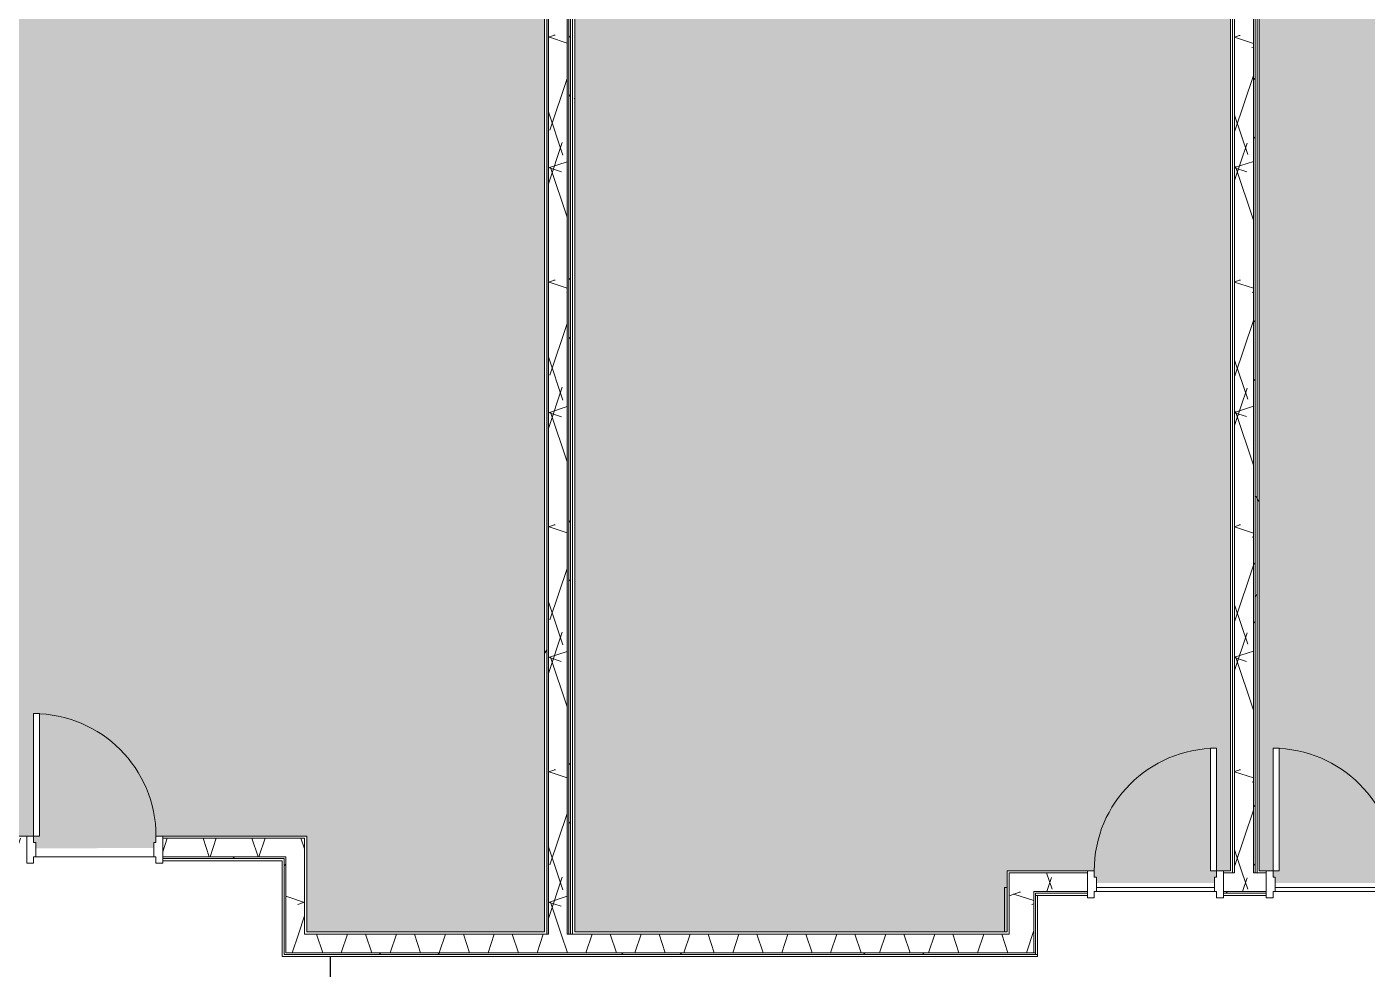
# Model space of a CAD drawing. Header units: inches. Extents: x -1559 to 1959, y 9767 to 12269.
# Drawn here: x 373.7 to 768.1, y 11714.4 to 11991.6 of the extents above; entities that cross this region are included whole.
import ezdxf

# ---------------------------------------------------------------- set-up
doc = ezdxf.new("R2010")
doc.units = ezdxf.units.IN
doc.header["$MEASUREMENT"] = 0
for name, color, linetype, lineweight in [('0-1', 7, 'Continuous', 5), ('A-AREA-1', 32, 'Continuous', 25), ('A-AREA-PATT-1', 254, 'Continuous', 9), ('A-AREA-PATT-8', 83, 'Continuous', 9), ('A-DOOR', 31, 'Continuous', 9), ('A-DOOR-FRAM', 31, 'Continuous', 9), ('A-FLOR-1', 7, 'Continuous', 9), ('A-WALL', 113, 'Continuous', 9), ('A-WALL-PATT-1', 8, 'Continuous', 9), ('A-WALL-PATT-2', 253, 'Continuous', 9), ('A-WALL-PATT-3', 7, 'Continuous', 9), ('A-WALL-PATT-5', 111, 'Continuous', 9), ('I-WALL', 2, 'Continuous', 9), ('I-WALL-1', 1, 'Continuous', 5)]:
    doc.layers.add(name, color=color, linetype=linetype, lineweight=lineweight)
pattern_1 = [(0, (3869.27, 0), (115.2, 28.8), [4.752, -81.648, 4.752, -81.648, -460.8]), (0, (3869.27, 0), (115.2, 28.8), [-172.8, 4.752, -168.048, 4.752, -81.648, -201.6]), (0, (3869.27, 0), (115.2, 28.8), [-432, 4.752, -52.848, 4.752, -139.248]), (120, (3912.47, 14.4), (-82.54153, 85.366127), [4.752, -81.648, 4.752, -81.648, -460.8]), (120, (3912.47, 14.4), (-82.54153, 85.366127), [-172.8, 4.752, -168.048, 4.752, -81.648, -201.6]), (120, (3912.47, 14.4), (-82.54153, 85.366127), [-432, 4.752, -52.848, 4.752, -139.248]), (240, (3926.87, 72), (-32.65847, -114.166127), [4.752, -81.648, 4.752, -81.648, -460.8]), (240, (3926.87, 72), (-32.65847, -114.166127), [-172.8, 4.752, -168.048, 4.752, -81.648, -201.6]), (240, (3926.87, 72), (-32.65847, -114.166127), [-432, 4.752, -52.848, 4.752, -139.248])]
pattern_2 = [(45, (3869.27, 0), (-35.63818, 35.63818), []), (45, (3869.27, 54), (-35.63818, 35.63818), [])]
pattern_3 = [(161.57, (3871.0695, 1.8), (-14.4010124, -0.0012439), [0, -102.456, 11.376, 0]), (18.43, (3867.4695, 1.8), (-14.4010124, 0.0012439), [0, -102.456, 11.376, 0]), (108.43, (3871.0695, 1.8), (7.1973965, -36.003153), [34.146, -79.686]), (71.57, (3867.4695, 1.8), (7.1973965, 36.003153), [34.146, -79.686])]

# ---------------------------------------------------------------- blocks, each defined once
blk = doc.blocks.new('CTR - 1st Phase - Shell_rvt-1-KEY PLAN - 3RD FLOOR')
at = {"layer": 'A-FLOR-1'}
for p, q in [((-3493.52, 11747.44), (-3457.52, 11747.44)), ((-3457.52, 11747.44), (-3493.52, 11747.44)), ((-3207.87, 11725.36), (-3207.87, 11738.44)), ((-3207.87, 11738.44), (-3207.1, 11738.44)), ((-3180.81, 11738.44), (-3146.06, 11738.44)), ((-3128.19, 11738.44), (-3093.44, 11738.44)), ((-3145.44, 11737.24), (-3181.44, 11737.24)), ((-3092.81, 11737.24), (-3128.81, 11737.24))]:
    blk.add_line(p, q, dxfattribs=at)
blk = doc.blocks.new('HOLLOW METAL - UNIT DOOR-2191978-KEY PLAN - 3RD FLOOR')
at = {"layer": 'A-DOOR'}
for p, q in [((18, 39.875), (16.25, 39.875)), ((16.25, 39.875), (16.25, 3.875)), ((18, 3.875), (18, 39.875)), ((16.25, 3.875), (18, 3.875))]:
    blk.add_line(p, q, dxfattribs=at)
blk.add_arc((18, 3.875), 36, 90, 180, dxfattribs=at)
at = {"layer": 'A-DOOR-FRAM'}
for p, q in [((-18, 3.875), (-20, 3.875)), ((-20, 3.875), (-20, -4.125)), ((-18, 1.9375), (-18, 3.875)), ((-17.375, 1.9375), (-18, 1.9375)), ((-17.375, -2.1875), (-17.375, 1.9375)), ((18, 1.9375), (17.375, 1.9375)), ((17.375, 1.9375), (17.375, -2.1875)), ((18, 3.875), (18, 1.9375)), ((20, 3.875), (18, 3.875)), ((20, -4.125), (20, 3.875)), ((-18, -4.125), (-18, -2.1875)), ((-18, -2.1875), (-17.375, -2.1875)), ((17.375, -2.1875), (18, -2.1875)), ((18, -2.1875), (18, -4.125)), ((-20, -4.125), (-18, -4.125)), ((18, -4.125), (20, -4.125))]:
    blk.add_line(p, q, dxfattribs=at)
blk = doc.blocks.new('HOLLOW METAL - UNIT DOOR-2191977-KEY PLAN - 3RD FLOOR')
at = {"layer": 'A-DOOR'}
for p, q in [((16.25, -3.875), (18, -3.875)), ((16.25, -39.875), (16.25, -3.875)), ((18, -3.875), (18, -39.875)), ((18, -39.875), (16.25, -39.875))]:
    blk.add_line(p, q, dxfattribs=at)
blk.add_arc((18, -3.875), 36, 180, 270, dxfattribs=at)
at = {"layer": 'A-DOOR-FRAM'}
for p, q in [((-20, 4.125), (-18, 4.125)), ((-20, -3.875), (-20, 4.125)), ((-18, 4.125), (-18, 2.1875)), ((18, 4.125), (20, 4.125)), ((18, 2.1875), (18, 4.125)), ((20, 4.125), (20, -3.875)), ((-18, 2.1875), (-17.375, 2.1875)), ((-17.375, 2.1875), (-17.375, -1.9375)), ((17.375, 2.1875), (18, 2.1875)), ((17.375, -1.9375), (17.375, 2.1875)), ((-18, -3.875), (-20, -3.875)), ((-18, -1.9375), (-18, -3.875)), ((-17.375, -1.9375), (-18, -1.9375)), ((18, -1.9375), (17.375, -1.9375)), ((18, -3.875), (18, -1.9375)), ((20, -3.875), (18, -3.875))]:
    blk.add_line(p, q, dxfattribs=at)

msp = doc.modelspace()

# ---------------------------------------------------------------- hatches: boundary and pattern name
at = {"layer": 'A-AREA-PATT-1'}
h = msp.add_hatch(color=256, dxfattribs=at)
h.paths.add_polyline_path([(740.46, 11743.36), (740.46, 11779.36), (742.21, 11779.36), (742.21, 11743.36), (741.08, 11743.36)], flags=0)
h.paths.add_polyline_path([(802.9, 11725.36), (929.31, 11725.36), (929.31, 12109.71), (884.87, 12109.71), (884.87, 12113.68), (814.75, 12113.68), (814.75, 12109.71), (768.15, 12109.71), (768.15, 12087.4), (740.27, 12087.4), (740.27, 12109.71), (736.4, 12109.71), (736.4, 11743.36), (740.46, 11743.36), (740.46, 11741.43), (741.08, 11741.43), (741.08, 11739.74), (775.83, 11739.74), (775.83, 11741.43), (776.46, 11741.43), (776.46, 11743.36), (802.12, 11743.36), (802.12, 11725.36)], flags=0)
h = msp.add_hatch(color=256, dxfattribs=at)
h.paths.add_polyline_path([(723.83, 11743.36), (722.08, 11743.36), (722.08, 11779.36), (723.83, 11779.36), (723.83, 11747.27)], flags=0)
h.paths.add_polyline_path([(534.98, 11725.36), (662.17, 11725.36), (662.17, 11743.36), (687.83, 11743.36), (687.83, 11741.43), (688.46, 11741.43), (688.46, 11739.74), (723.21, 11739.74), (723.21, 11741.43), (723.83, 11741.43), (723.83, 11743.36), (727.9, 11743.36), (727.9, 12109.71), (724.02, 12109.71), (724.02, 12087.4), (696.15, 12087.4), (696.15, 12109.71), (534.98, 12109.71), (534.98, 11726.96)], flags=0)
at = {"layer": 'A-AREA-PATT-8'}
h = msp.add_hatch(color=256, dxfattribs=at)
h.paths.add_polyline_path([(526.11, 11725.36), (526.11, 12109.71), (381.48, 12109.71), (381.48, 12087.4), (353.61, 12087.4), (353.61, 12109.71), (232.07, 12109.71), (232.07, 12113.68), (161.95, 12113.68), (161.95, 12109.71), (17.42, 12109.6), (17.42, 11754.44), (367.6, 11754.44), (367.6, 11753.56), (375.75, 11753.56), (375.75, 11751.63), (376.37, 11751.63), (376.37, 11749.94), (411.12, 11750.06), (411.12, 11751.63), (411.75, 11751.63), (411.75, 11753.56), (456.11, 11753.56), (456.11, 11725.36), (523.15, 11725.36)], flags=0)
h.paths.add_polyline_path([(376.66, 11753.56), (375.75, 11753.69), (375.75, 11789.56), (377.5, 11789.56), (377.5, 11753.56)], flags=0)
at = {"layer": 'A-WALL-PATT-1'}
h = msp.add_hatch(dxfattribs=at)
h.set_pattern_fill('FP_26', color=256, style=0, pattern_type=2)
h.set_pattern_definition(pattern_2)
h.paths.add_polyline_path([(533.23, 11724.74), (533.73, 11724.74), (533.73, 12110.34), (533.23, 12110.34), (533.23, 11725.24)], flags=0)
at = {"layer": 'A-WALL-PATT-2'}
h = msp.add_hatch(dxfattribs=at)
h.set_pattern_fill('FP_5', color=256, style=0, pattern_type=2)
h.set_pattern_definition(pattern_3)
h.paths.add_polyline_path([(532.73, 11724.74), (532.73, 12110.34), (527.23, 12110.34), (527.23, 11724.74), (531.59, 11724.74)], flags=0)
at = {"layer": 'A-WALL-PATT-3'}
h = msp.add_hatch(dxfattribs=at)
h.set_pattern_fill('FP_1', color=256, style=0, pattern_type=2)
h.set_pattern_definition(pattern_1)
h.paths.add_polyline_path([(526.73, 11724.74), (526.73, 12110.34), (526.11, 12110.34), (526.11, 11724.74)], flags=0)
h = msp.add_hatch(dxfattribs=at)
h.set_pattern_fill('FP_1', color=256, style=0, pattern_type=2)
h.set_pattern_definition(pattern_1)
h.paths.add_polyline_path([(534.98, 11725.36), (534.98, 12110.34), (534.36, 12110.34), (534.36, 11725.36)], flags=0)
at = {"layer": 'A-WALL-PATT-5'}
h = msp.add_hatch(dxfattribs=at)
h.set_pattern_fill('FP_5', color=256, style=0, pattern_type=2)
h.set_pattern_definition(pattern_3)
h.paths.add_polyline_path([(729.15, 11742.74), (734.65, 11742.74), (734.65, 12110.34), (729.15, 12110.34), (729.15, 11743.36)], flags=0)
h = msp.add_hatch(dxfattribs=at)
h.set_pattern_fill('FP_26', color=256, style=0, pattern_type=2)
h.set_pattern_definition(pattern_2)
h.paths.add_polyline_path([(734.65, 11742.74), (735.15, 11742.74), (735.15, 12110.34), (734.65, 12110.34), (734.65, 11743.36)], flags=0)
h = msp.add_hatch(dxfattribs=at)
h.set_pattern_fill('FP_1', color=256, style=0, pattern_type=2)
h.set_pattern_definition(pattern_1)
h.paths.add_polyline_path([(735.15, 11742.74), (735.77, 11742.74), (735.77, 12110.34), (735.15, 12110.34), (735.15, 11743.36)], flags=0)
h = msp.add_hatch(dxfattribs=at)
h.set_pattern_fill('FP_1', color=256, style=0, pattern_type=2)
h.set_pattern_definition(pattern_1)
h.paths.add_polyline_path([(736.4, 11743.36), (736.4, 12110.34), (735.77, 12110.34), (735.77, 11743.36)], flags=0)
h = msp.add_hatch(dxfattribs=at)
h.set_pattern_fill('FP_5', color=256, style=0, pattern_type=2)
h.set_pattern_definition(pattern_3)
h.paths.add_polyline_path([(370.1, 11747.44), (373.75, 11747.5), (373.75, 11752.94), (367.6, 11752.94), (367.6, 11747.44)], flags=0)
h.paths.add_polyline_path([(449.99, 11747.44), (449.99, 11752.94), (413.75, 11752.94), (413.75, 11747.44), (449.49, 11747.44)], flags=0)
h = msp.add_hatch(dxfattribs=at)
h.set_pattern_fill('FP_5', color=256, style=0, pattern_type=2)
h.set_pattern_definition(pattern_3)
h.paths.add_polyline_path([(449.99, 11724.74), (455.49, 11724.74), (455.42, 11752.94), (449.99, 11752.94), (449.99, 11725.36)], flags=0)
h = msp.add_hatch(dxfattribs=at)
h.set_pattern_fill('FP_26', color=256, style=0, pattern_type=2)
h.set_pattern_definition(pattern_2)
h.paths.add_polyline_path([(413.75, 11746.94), (449.49, 11746.95), (449.48, 11747.44), (413.75, 11747.44)], flags=0)
h.paths.add_polyline_path([(371.22, 11746.94), (373.75, 11746.94), (373.75, 11747.44), (370.1, 11747.44), (370.17, 11747.19), (371.22, 11747.04)], flags=0)
h = msp.add_hatch(dxfattribs=at)
h.set_pattern_fill('FP_26', color=256, style=0, pattern_type=2)
h.set_pattern_definition(pattern_2)
h.paths.add_polyline_path([(449.99, 11719.24), (449.99, 11747.44), (449.49, 11747.44), (449.49, 11719.24)], flags=0)
h = msp.add_hatch(dxfattribs=at)
h.set_pattern_fill('FP_5', color=256, style=0, pattern_type=2)
h.set_pattern_definition(pattern_3)
h.paths.add_polyline_path([(670.05, 11719.24), (670.05, 11742.74), (662.8, 11742.74), (662.8, 11719.24)], flags=0)
h = msp.add_hatch(dxfattribs=at)
h.set_pattern_fill('FP_5', color=256, style=0, pattern_type=2)
h.set_pattern_definition(pattern_3)
h.paths.add_polyline_path([(670.05, 11737.24), (685.83, 11737.3), (685.83, 11742.74), (670.05, 11742.74), (670.05, 11738.44)], flags=0)
h.paths.add_polyline_path([(729.15, 11737.24), (729.15, 11742.74), (725.83, 11742.74), (725.83, 11737.24), (727.9, 11737.24)], flags=0)
h = msp.add_hatch(dxfattribs=at)
h.set_pattern_fill('FP_5', color=256, style=0, pattern_type=2)
h.set_pattern_definition(pattern_3)
h.paths.add_polyline_path([(729.15, 11737.24), (738.46, 11737.4), (738.46, 11742.74), (729.15, 11742.74), (729.15, 11737.4)], flags=0)
h.paths.add_polyline_path([(793.75, 11737.24), (794.25, 11737.24), (794.25, 11742.74), (778.46, 11742.74), (778.46, 11737.24), (793.12, 11737.24)], flags=0)
h = msp.add_hatch(dxfattribs=at)
h.set_pattern_fill('FP_26', color=256, style=0, pattern_type=2)
h.set_pattern_definition(pattern_2)
h.paths.add_polyline_path([(728.52, 11736.74), (729.15, 11736.74), (729.15, 11737.24), (725.83, 11737.24), (725.83, 11736.74), (728.08, 11736.74)], flags=0)
h.paths.add_polyline_path([(671.17, 11736.74), (685.83, 11736.74), (685.83, 11737.24), (670.55, 11737.24), (670.59, 11736.74)], flags=0)
h = msp.add_hatch(dxfattribs=at)
h.set_pattern_fill('FP_26', color=256, style=0, pattern_type=2)
h.set_pattern_definition(pattern_2)
h.paths.add_polyline_path([(735.15, 11736.74), (738.46, 11736.74), (738.46, 11737.24), (729.15, 11737.24), (729.15, 11736.74), (734.65, 11736.74)], flags=0)
h.paths.add_polyline_path([(793.73, 11736.74), (793.75, 11736.77), (793.75, 11737.24), (778.46, 11737.24), (778.46, 11736.74), (793.12, 11736.74)], flags=0)
h = msp.add_hatch(dxfattribs=at)
h.set_pattern_fill('FP_5', color=256, style=0, pattern_type=2)
h.set_pattern_definition(pattern_3)
h.paths.add_polyline_path([(526.11, 11719.24), (527.23, 11719.24), (527.23, 11724.74), (449.99, 11724.74), (449.99, 11719.24), (523.15, 11719.24)], flags=0)
h = msp.add_hatch(dxfattribs=at)
h.set_pattern_fill('FP_5', color=256, style=0, pattern_type=2)
h.set_pattern_definition(pattern_3)
h.paths.add_polyline_path([(540.04, 11719.24), (662.8, 11719.24), (662.7, 11724.74), (527.23, 11724.74), (527.23, 11719.24), (532.73, 11719.24)], flags=0)
h = msp.add_hatch(dxfattribs=at)
h.set_pattern_fill('FP_26', color=256, style=0, pattern_type=2)
h.set_pattern_definition(pattern_2)
h.paths.add_polyline_path([(527.23, 11718.74), (527.23, 11719.24), (449.49, 11719.24), (449.49, 11718.74), (526.73, 11718.74)], flags=0)
h = msp.add_hatch(dxfattribs=at)
h.set_pattern_fill('FP_26', color=256, style=0, pattern_type=2)
h.set_pattern_definition(pattern_2)
h.paths.add_polyline_path([(527.23, 11718.74), (670.55, 11718.87), (670.55, 11719.24), (527.23, 11719.24)], flags=0)
at = {"layer": 'I-WALL-1'}
for points in [[(527.23, 11724.74), (527.23, 12110.34), (526.73, 12110.34), (526.73, 11724.74)], [(533.23, 11724.74), (533.23, 12110.34), (532.73, 12110.34), (532.73, 11724.74)]]:
    msp.add_hatch(color=256, dxfattribs=at).paths.add_polyline_path(points, flags=0)

# ---------------------------------------------------------------- linework, layer by layer
at = {"layer": 'A-AREA-1'}
msp.add_line((463.1, 11647.86), (463.1, 11718.11), dxfattribs=at)
at = {"layer": 'A-WALL'}
for p, q in [((526.73, 11724.74), (526.73, 12110.34)), ((527.23, 11724.74), (527.23, 12110.34)), ((532.73, 11724.74), (532.73, 12110.34)), ((533.23, 11724.74), (533.23, 12110.34)), ((533.73, 11724.74), (533.73, 12110.34)), ((534.36, 11724.74), (534.36, 12110.34)), ((728.52, 11742.74), (728.52, 12110.34)), ((729.15, 11742.74), (729.15, 12110.34)), ((734.65, 11742.74), (734.65, 12110.34)), ((735.15, 11742.74), (735.15, 12110.34)), ((735.77, 11742.74), (735.77, 12110.34)), ((455.49, 11752.94), (413.75, 11752.94)), ((455.49, 11752.94), (455.49, 11724.74)), ((449.99, 11747.44), (413.75, 11747.44)), ((449.49, 11746.94), (413.75, 11746.94)), ((449.49, 11746.94), (449.49, 11718.74)), ((449.99, 11747.44), (449.99, 11719.24)), ((685.83, 11742.74), (662.8, 11742.74)), ((662.8, 11724.74), (662.8, 11742.74)), ((729.15, 11742.74), (725.83, 11742.74)), ((734.65, 11742.74), (738.46, 11742.74)), ((685.83, 11737.24), (670.05, 11737.24)), ((670.05, 11719.24), (670.05, 11737.24)), ((685.83, 11736.74), (670.55, 11736.74)), ((670.55, 11718.74), (670.55, 11736.74)), ((670.55, 11736.11), (671.17, 11736.11)), ((725.83, 11737.24), (738.46, 11737.24)), ((725.83, 11736.74), (738.46, 11736.74)), ((527.23, 11724.74), (455.49, 11724.74)), ((532.73, 11724.74), (662.8, 11724.74)), ((671.17, 11718.74), (449.49, 11718.74)), ((449.99, 11719.24), (670.55, 11719.24))]:
    msp.add_line(p, q, dxfattribs=at)
at = {"layer": 'I-WALL'}
for p, q in [((526.11, 12110.34), (526.11, 11725.36)), ((534.98, 11725.36), (534.98, 12110.34)), ((727.9, 12110.34), (727.9, 11743.36)), ((736.4, 11743.36), (736.4, 12110.34)), ((373.75, 11753.56), (367.6, 11753.56)), ((456.11, 11753.56), (413.75, 11753.56)), ((456.11, 11725.36), (456.11, 11753.56)), ((413.75, 11746.31), (448.86, 11746.31)), ((448.86, 11746.31), (448.86, 11718.11)), ((685.83, 11743.36), (662.17, 11743.36)), ((662.17, 11743.36), (662.17, 11725.36)), ((727.9, 11743.36), (725.83, 11743.36)), ((738.46, 11743.36), (736.4, 11743.36)), ((671.17, 11736.11), (685.83, 11736.11)), ((671.17, 11718.11), (671.17, 11736.11)), ((725.83, 11736.11), (738.46, 11736.11)), ((526.11, 11725.36), (456.11, 11725.36)), ((662.17, 11725.36), (534.98, 11725.36)), ((448.86, 11718.11), (671.17, 11718.11))]:
    msp.add_line(p, q, dxfattribs=at)

# ---------------------------------------------------------------- block references
at = {"layer": '0-1'}
msp.add_blockref('CTR - 1st Phase - Shell_rvt-1-KEY PLAN - 3RD FLOOR', (3869.27, 0), dxfattribs=at)
at = {"layer": 'A-DOOR', "rotation": 180}
for p in [(393.75, 11749.69), (758.46, 11739.49)]:
    msp.add_blockref('HOLLOW METAL - UNIT DOOR-2191977-KEY PLAN - 3RD FLOOR', p, dxfattribs=at)
at = {"layer": 'A-DOOR'}
msp.add_blockref('HOLLOW METAL - UNIT DOOR-2191978-KEY PLAN - 3RD FLOOR', (705.83, 11739.49), dxfattribs=at)

doc.saveas('drawing.dxf')
